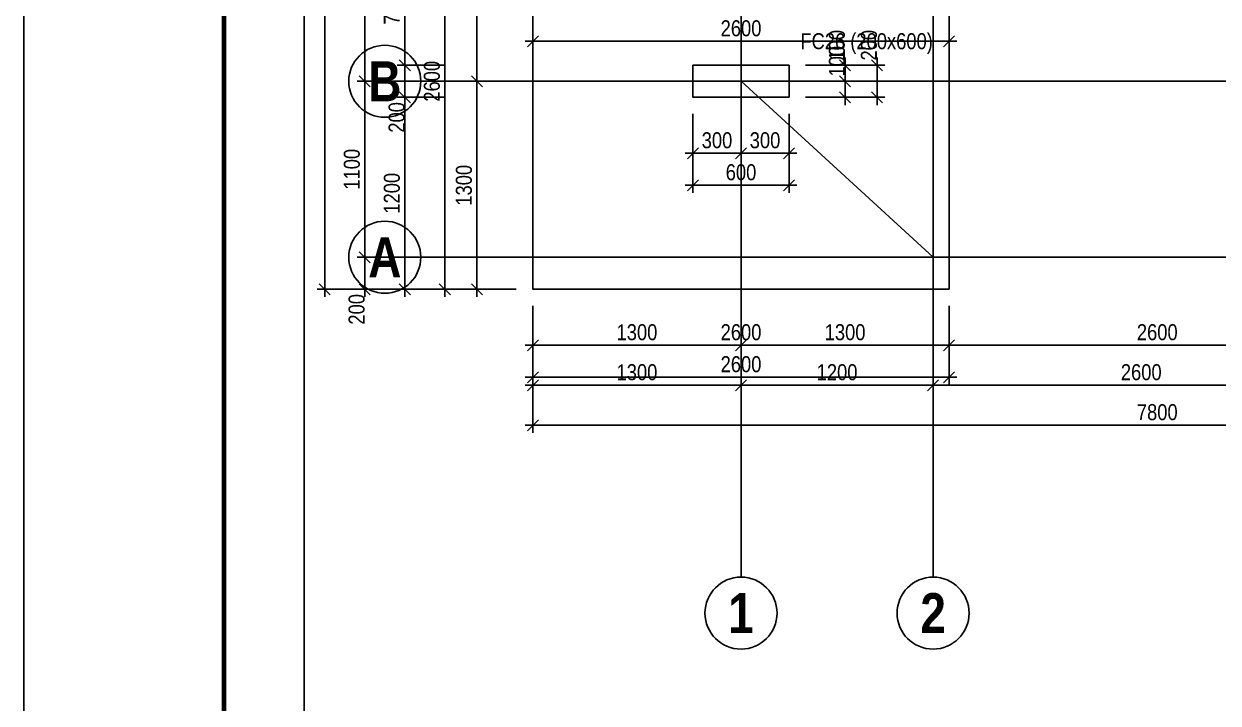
# Model space of a CAD drawing. Extents: x 0 to 206258, y -403073 to 0.
# Drawn here: x 12605 to 20065, y -38880 to -34633 of the extents above; entities that cross this region are included whole.
import ezdxf
from ezdxf.enums import TextEntityAlignment as Align
from ezdxf.lldxf.tags import DXFTag

# ---------------------------------------------------------------- set-up
doc = ezdxf.new("R2010")
doc.units = 0
doc.header["$LTSCALE"] = 1000
for name, color, linetype in [('Axis Circle(Dir 1)', 150, 'Continuous'), ('Axis Circle(Dir 2)', 150, 'Continuous'), ('Axis Label(Dir 1)', 7, 'Continuous'), ('Axis Label(Dir 2)', 7, 'Continuous'), ('Axis Line(Dir 1)', 8, 'CENTER2'), ('Axis Line(Dir 2)', 150, 'CENTER2'), ('Column Line', 7, 'Continuous'), ('Dimension Line', 5, 'Continuous'), ('Footing Line', 6, 'Continuous'), ('SHEETSUMMARY-50', 1, 'Continuous'), ('SheetView', 40, 'Continuous'), ('SheetViewOut', 231, 'Continuous')]:
    doc.layers.add(name, color=color, linetype=linetype)
doc.layers.add('Column Label', color=159, linetype='Continuous', true_color=0x35424f)
doc.layers.add('Ghost Axis Line', color=254, linetype='Continuous', true_color=0xbebebe)
doc.styles.add('Axis Label(Dir 1)', font='ARIALNB.TTF', dxfattribs={"height": 250})
doc.styles.add('Axis Label(Dir 2)', font='ARIALNB.TTF', dxfattribs={"height": 250})
doc.styles.add('Column Label', font='ARIALN.TTF', dxfattribs={"height": 100})
doc.styles.add('Dimension Text', font='ARIALN.TTF', dxfattribs={"height": 100})
tags = doc.linetypes.add('CENTER2', pattern=[1.125, 0.75, -0.125, 0.125, -0.125]).pattern_tags.tags
tags[10:11] = [DXFTag(74, 4), DXFTag(75, 0), DXFTag(340, '0'), DXFTag(46, 0.0), DXFTag(50, 0.0), DXFTag(44, 0.0), DXFTag(45, 0.0)]
tags[8:9] = [DXFTag(74, 4), DXFTag(75, 0), DXFTag(340, '0'), DXFTag(46, 0.0), DXFTag(50, 0.0), DXFTag(44, 0.0), DXFTag(45, 0.0)]
tags[6:7] = [DXFTag(74, 4), DXFTag(75, 0), DXFTag(340, '0'), DXFTag(46, 0.0), DXFTag(50, 0.0), DXFTag(44, 0.0), DXFTag(45, 0.0)]
tags[4:5] = [DXFTag(74, 4), DXFTag(75, 0), DXFTag(340, '0'), DXFTag(46, 0.0), DXFTag(50, 0.0), DXFTag(44, 0.0), DXFTag(45, 0.0)]
doc.dimstyles.get("Standard").update_dxf_attribs({"dimtxt": 100, "dimasz": 30, "dimexe": 48.3, "dimexo": 103.5, "dimgap": 30, "dimtad": 1, "dimtoh": 1, "dimdec": 1, "dimdsep": 46, "dimtxsty": 'Dimension Text', "dimblk": 'PCDIM_TICK', "dimcen": 0.09, "dimclrd": 5, "dimclre": 5, "dimclrt": 5, "dimadec": 1, "dimazin": 0, "dimtp": 1, "dimtm": 1, "dimtfac": 1, "dimtdec": 4, "dimtofl": 0, "dimtmove": 0, "dimatfit": 3, "dimfxl": 1, "dimtolj": 1, "dimtzin": 0, "dimarcsym": 0})

# ---------------------------------------------------------------- blocks, each defined once
blk = doc.blocks.new('PCDIM_TICK')
at = {"layer": 'Dimension Line', "color": 0, "transparency": 33554687}
for p, q in [((1.15, 1.15), (-1.15, -1.15)), ((1.61, 0), (0, 0))]:
    blk.add_line(p, q, dxfattribs=at)
blk = doc.blocks.new('*U128')
at = {"layer": 'Dimension Line', "color": 5, "true_color": 0x0000ff, "transparency": 16777216}
for p, q in [((16784.3, -35195.7), (16784.3, -35490.5)), ((17084.3, -35195.7), (17084.3, -35490.5)), ((16784.3, -35442.2), (17084.3, -35442.2))]:
    blk.add_line(p, q, dxfattribs=at)
at = {"layer": 'Dimension Line', "color": 5, "true_color": 0x0000ff, "transparency": 16777216, "xscale": 30, "yscale": 30, "rotation": 180.0000000000004}
blk.add_blockref('PCDIM_TICK', (16784.3, -35442.2), dxfattribs=at)
at = {"layer": 'Dimension Line', "color": 5, "true_color": 0x0000ff, "transparency": 16777216, "xscale": 30, "yscale": 30}
blk.add_blockref('PCDIM_TICK', (17084.3, -35442.2), dxfattribs=at)
at = {"layer": 'Dimension Line', "color": 5, "true_color": 0x0000ff, "transparency": 16777216, "insert": (16934.3, -35412.2), "char_height": 100, "width": 181.501, "attachment_point": 8, "style": 'Dimension Text'}
blk.add_mtext('300', dxfattribs=at)
blk = doc.blocks.new('*U129')
at = {"layer": 'Dimension Line', "color": 5, "true_color": 0x0000ff, "transparency": 16777216}
for p, q in [((17084.3, -35195.7), (17084.3, -35490.5)), ((17384.3, -35195.7), (17384.3, -35490.5)), ((17084.3, -35442.2), (17384.3, -35442.2))]:
    blk.add_line(p, q, dxfattribs=at)
at = {"layer": 'Dimension Line', "color": 5, "true_color": 0x0000ff, "transparency": 16777216, "xscale": 30, "yscale": 30, "rotation": 180.0000000000004}
blk.add_blockref('PCDIM_TICK', (17084.3, -35442.2), dxfattribs=at)
at = {"layer": 'Dimension Line', "color": 5, "true_color": 0x0000ff, "transparency": 16777216, "xscale": 30, "yscale": 30}
blk.add_blockref('PCDIM_TICK', (17384.3, -35442.2), dxfattribs=at)
at = {"layer": 'Dimension Line', "color": 5, "true_color": 0x0000ff, "transparency": 16777216, "insert": (17234.3, -35412.2), "char_height": 100, "width": 181.501, "attachment_point": 8, "style": 'Dimension Text'}
blk.add_mtext('300', dxfattribs=at)
blk = doc.blocks.new('*U130')
at = {"layer": 'Dimension Line', "color": 5, "true_color": 0x0000ff, "transparency": 16777216}
for p, q in [((16784.3, -35195.7), (16784.3, -35690.5)), ((17384.3, -35195.7), (17384.3, -35690.5)), ((16784.3, -35642.2), (17384.3, -35642.2))]:
    blk.add_line(p, q, dxfattribs=at)
at = {"layer": 'Dimension Line', "color": 5, "true_color": 0x0000ff, "transparency": 16777216, "xscale": 30, "yscale": 30, "rotation": 180.0000000000004}
blk.add_blockref('PCDIM_TICK', (16784.3, -35642.2), dxfattribs=at)
at = {"layer": 'Dimension Line', "color": 5, "true_color": 0x0000ff, "transparency": 16777216, "xscale": 30, "yscale": 30}
blk.add_blockref('PCDIM_TICK', (17384.3, -35642.2), dxfattribs=at)
at = {"layer": 'Dimension Line', "color": 5, "true_color": 0x0000ff, "transparency": 16777216, "insert": (17084.3, -35612.2), "char_height": 100, "width": 181.97, "attachment_point": 8, "style": 'Dimension Text'}
blk.add_mtext('600', dxfattribs=at)
blk = doc.blocks.new('*U131')
at = {"layer": 'Dimension Line', "color": 5, "true_color": 0x0000ff, "transparency": 16777216}
for p, q in [((17734.3, -34992.2), (17734.3, -34962.2)), ((17487.8, -34992.2), (17782.6, -34992.2)), ((17734.3, -35092.2), (17734.3, -34992.2)), ((17487.8, -35092.2), (17782.6, -35092.2))]:
    blk.add_line(p, q, dxfattribs=at)
at = {"layer": 'Dimension Line', "color": 5, "true_color": 0x0000ff, "transparency": 16777216, "xscale": 30, "yscale": 30}
for p, rotation in [((17734.3, -34992.2), 89.99999999999447), ((17734.3, -35092.2), 269.9999999999834)]:
    blk.add_blockref('PCDIM_TICK', p, dxfattribs=dict(at, rotation=rotation))
at = {"layer": 'Dimension Line', "color": 5, "true_color": 0x0000ff, "transparency": 16777216, "insert": (17734.3, -34962.2), "char_height": 100, "width": 173.928, "attachment_point": 7, "rotation": 90, "style": 'Dimension Text'}
blk.add_mtext('100', dxfattribs=at)
blk = doc.blocks.new('*U132')
at = {"layer": 'Dimension Line', "color": 5, "true_color": 0x0000ff, "transparency": 16777216}
for p, q in [((17487.8, -34892.2), (17782.6, -34892.2)), ((17734.3, -34892.2), (17734.3, -34862.2)), ((17734.3, -34992.2), (17734.3, -34892.2)), ((17487.8, -34992.2), (17782.6, -34992.2))]:
    blk.add_line(p, q, dxfattribs=at)
at = {"layer": 'Dimension Line', "color": 5, "true_color": 0x0000ff, "transparency": 16777216, "xscale": 30, "yscale": 30}
for p, rotation in [((17734.3, -34892.2), 89.99999999999447), ((17734.3, -34992.2), 269.9999999999834)]:
    blk.add_blockref('PCDIM_TICK', p, dxfattribs=dict(at, rotation=rotation))
at = {"layer": 'Dimension Line', "color": 5, "true_color": 0x0000ff, "transparency": 16777216, "insert": (17734.3, -34862.2), "char_height": 100, "width": 173.928, "attachment_point": 7, "rotation": 90, "style": 'Dimension Text'}
blk.add_mtext('100', dxfattribs=at)
blk = doc.blocks.new('*U133')
at = {"layer": 'Dimension Line', "color": 5, "true_color": 0x0000ff, "transparency": 16777216}
for p, q in [((17487.8, -34892.2), (17982.6, -34892.2)), ((17934.3, -34892.2), (17934.3, -34862.2)), ((17934.3, -35092.2), (17934.3, -34892.2)), ((17487.8, -35092.2), (17982.6, -35092.2))]:
    blk.add_line(p, q, dxfattribs=at)
at = {"layer": 'Dimension Line', "color": 5, "true_color": 0x0000ff, "transparency": 16777216, "xscale": 30, "yscale": 30}
for p, rotation in [((17934.3, -34892.2), 89.99999999999447), ((17934.3, -35092.2), 269.9999999999834)]:
    blk.add_blockref('PCDIM_TICK', p, dxfattribs=dict(at, rotation=rotation))
at = {"layer": 'Dimension Line', "color": 5, "true_color": 0x0000ff, "transparency": 16777216, "insert": (17934.3, -34862.2), "char_height": 100, "width": 182.775, "attachment_point": 7, "rotation": 90, "style": 'Dimension Text'}
blk.add_mtext('200', dxfattribs=at)
blk = doc.blocks.new('*U272')
at = {"layer": 'Dimension Line', "color": 5, "true_color": 0x0000ff, "transparency": 16777216}
for p, q in [((15784.3, -36395.7), (15784.3, -36690.5)), ((17084.3, -36395.7), (17084.3, -36690.5)), ((15784.3, -36642.2), (17084.3, -36642.2))]:
    blk.add_line(p, q, dxfattribs=at)
at = {"layer": 'Dimension Line', "color": 5, "true_color": 0x0000ff, "transparency": 16777216, "xscale": 30, "yscale": 30, "rotation": 180.0000000000004}
blk.add_blockref('PCDIM_TICK', (15784.3, -36642.2), dxfattribs=at)
at = {"layer": 'Dimension Line', "color": 5, "true_color": 0x0000ff, "transparency": 16777216, "xscale": 30, "yscale": 30}
blk.add_blockref('PCDIM_TICK', (17084.3, -36642.2), dxfattribs=at)
at = {"layer": 'Dimension Line', "color": 5, "true_color": 0x0000ff, "transparency": 16777216, "insert": (16434.3, -36612.2), "char_height": 100, "width": 238.405, "attachment_point": 8, "style": 'Dimension Text'}
blk.add_mtext('1300', dxfattribs=at)
blk = doc.blocks.new('*U273')
at = {"layer": 'Dimension Line', "color": 5, "true_color": 0x0000ff, "transparency": 16777216}
for p, q in [((17084.3, -36395.7), (17084.3, -36690.5)), ((18384.3, -36395.7), (18384.3, -36690.5)), ((17084.3, -36642.2), (18384.3, -36642.2))]:
    blk.add_line(p, q, dxfattribs=at)
at = {"layer": 'Dimension Line', "color": 5, "true_color": 0x0000ff, "transparency": 16777216, "xscale": 30, "yscale": 30, "rotation": 180.0000000000004}
blk.add_blockref('PCDIM_TICK', (17084.3, -36642.2), dxfattribs=at)
at = {"layer": 'Dimension Line', "color": 5, "true_color": 0x0000ff, "transparency": 16777216, "xscale": 30, "yscale": 30}
blk.add_blockref('PCDIM_TICK', (18384.3, -36642.2), dxfattribs=at)
at = {"layer": 'Dimension Line', "color": 5, "true_color": 0x0000ff, "transparency": 16777216, "insert": (17734.3, -36612.2), "char_height": 100, "width": 238.405, "attachment_point": 8, "style": 'Dimension Text'}
blk.add_mtext('1300', dxfattribs=at)
blk = doc.blocks.new('*U274')
at = {"layer": 'Dimension Line', "color": 5, "true_color": 0x0000ff, "transparency": 16777216}
for p, q in [((15784.3, -36395.7), (15784.3, -36890.5)), ((18384.3, -36395.7), (18384.3, -36890.5)), ((15784.3, -36842.2), (18384.3, -36842.2))]:
    blk.add_line(p, q, dxfattribs=at)
at = {"layer": 'Dimension Line', "color": 5, "true_color": 0x0000ff, "transparency": 16777216, "xscale": 30, "yscale": 30, "rotation": 180.0000000000004}
blk.add_blockref('PCDIM_TICK', (15784.3, -36842.2), dxfattribs=at)
at = {"layer": 'Dimension Line', "color": 5, "true_color": 0x0000ff, "transparency": 16777216, "xscale": 30, "yscale": 30}
blk.add_blockref('PCDIM_TICK', (18384.3, -36842.2), dxfattribs=at)
at = {"layer": 'Dimension Line', "color": 5, "true_color": 0x0000ff, "transparency": 16777216, "insert": (17084.3, -36812.2), "char_height": 100, "width": 247.252, "attachment_point": 8, "style": 'Dimension Text'}
blk.add_mtext('2600', dxfattribs=at)
blk = doc.blocks.new('*U275')
at = {"layer": 'Dimension Line', "color": 5, "true_color": 0x0000ff, "transparency": 16777216}
for p, q in [((15680.8, -34992.2), (15386, -34992.2)), ((15434.3, -36292.2), (15434.3, -34992.2)), ((15680.8, -36292.2), (15386, -36292.2))]:
    blk.add_line(p, q, dxfattribs=at)
at = {"layer": 'Dimension Line', "color": 5, "true_color": 0x0000ff, "transparency": 16777216, "xscale": 30, "yscale": 30}
for p, rotation in [((15434.3, -34992.2), 89.99999999999447), ((15434.3, -36292.2), 269.9999999999834)]:
    blk.add_blockref('PCDIM_TICK', p, dxfattribs=dict(at, rotation=rotation))
at = {"layer": 'Dimension Line', "color": 5, "true_color": 0x0000ff, "transparency": 16777216, "insert": (15404.3, -35642.2), "char_height": 100, "width": 238.405, "attachment_point": 8, "rotation": 90, "style": 'Dimension Text'}
blk.add_mtext('1300', dxfattribs=at)
blk = doc.blocks.new('*U276')
at = {"layer": 'Dimension Line', "color": 5, "true_color": 0x0000ff, "transparency": 16777216}
for p, q in [((15680.8, -33692.2), (15386, -33692.2)), ((15434.3, -34992.2), (15434.3, -33692.2)), ((15680.8, -34992.2), (15386, -34992.2))]:
    blk.add_line(p, q, dxfattribs=at)
at = {"layer": 'Dimension Line', "color": 5, "true_color": 0x0000ff, "transparency": 16777216, "xscale": 30, "yscale": 30}
for p, rotation in [((15434.3, -33692.2), 89.99999999999447), ((15434.3, -34992.2), 269.9999999999834)]:
    blk.add_blockref('PCDIM_TICK', p, dxfattribs=dict(at, rotation=rotation))
at = {"layer": 'Dimension Line', "color": 5, "true_color": 0x0000ff, "transparency": 16777216, "insert": (15404.3, -34342.2), "char_height": 100, "width": 238.405, "attachment_point": 8, "rotation": 90, "style": 'Dimension Text'}
blk.add_mtext('1300', dxfattribs=at)
blk = doc.blocks.new('*U277')
at = {"layer": 'Dimension Line', "color": 5, "true_color": 0x0000ff, "transparency": 16777216}
for p, q in [((15680.8, -33692.2), (15186, -33692.2)), ((15234.3, -36292.2), (15234.3, -33692.2)), ((15680.8, -36292.2), (15186, -36292.2))]:
    blk.add_line(p, q, dxfattribs=at)
at = {"layer": 'Dimension Line', "color": 5, "true_color": 0x0000ff, "transparency": 16777216, "xscale": 30, "yscale": 30}
for p, rotation in [((15234.3, -33692.2), 89.99999999999447), ((15234.3, -36292.2), 269.9999999999834)]:
    blk.add_blockref('PCDIM_TICK', p, dxfattribs=dict(at, rotation=rotation))
at = {"layer": 'Dimension Line', "color": 5, "true_color": 0x0000ff, "transparency": 16777216, "insert": (15204.3, -34992.2), "char_height": 100, "width": 247.252, "attachment_point": 8, "rotation": 90, "style": 'Dimension Text'}
blk.add_mtext('2600', dxfattribs=at)
blk = doc.blocks.new('*U280')
at = {"layer": 'Dimension Line', "color": 5, "true_color": 0x0000ff, "transparency": 16777216}
for p, q in [((15784.3, -34295.7), (15784.3, -34790.5)), ((18384.3, -34295.7), (18384.3, -34790.5)), ((15784.3, -34742.2), (18384.3, -34742.2))]:
    blk.add_line(p, q, dxfattribs=at)
at = {"layer": 'Dimension Line', "color": 5, "true_color": 0x0000ff, "transparency": 16777216, "xscale": 30, "yscale": 30, "rotation": 180.0000000000004}
blk.add_blockref('PCDIM_TICK', (15784.3, -34742.2), dxfattribs=at)
at = {"layer": 'Dimension Line', "color": 5, "true_color": 0x0000ff, "transparency": 16777216, "xscale": 30, "yscale": 30}
blk.add_blockref('PCDIM_TICK', (18384.3, -34742.2), dxfattribs=at)
at = {"layer": 'Dimension Line', "color": 5, "true_color": 0x0000ff, "transparency": 16777216, "insert": (17084.3, -34712.2), "char_height": 100, "width": 247.252, "attachment_point": 8, "style": 'Dimension Text'}
blk.add_mtext('2600', dxfattribs=at)
blk = doc.blocks.new('*U343')
at = {"layer": 'Dimension Line', "color": 5, "true_color": 0x0000ff, "transparency": 16777216}
for p, q in [((15784.3, -36395.7), (15784.3, -36690.5)), ((18384.3, -36395.7), (18384.3, -36690.5)), ((15784.3, -36642.2), (18384.3, -36642.2))]:
    blk.add_line(p, q, dxfattribs=at)
at = {"layer": 'Dimension Line', "color": 5, "true_color": 0x0000ff, "transparency": 16777216, "xscale": 30, "yscale": 30, "rotation": 180.0000000000004}
blk.add_blockref('PCDIM_TICK', (15784.3, -36642.2), dxfattribs=at)
at = {"layer": 'Dimension Line', "color": 5, "true_color": 0x0000ff, "transparency": 16777216, "xscale": 30, "yscale": 30}
blk.add_blockref('PCDIM_TICK', (18384.3, -36642.2), dxfattribs=at)
at = {"layer": 'Dimension Line', "color": 5, "true_color": 0x0000ff, "transparency": 16777216, "insert": (17084.3, -36612.2), "char_height": 100, "width": 247.252, "attachment_point": 8, "style": 'Dimension Text'}
blk.add_mtext('2600', dxfattribs=at)
blk = doc.blocks.new('*U344')
at = {"layer": 'Dimension Line', "color": 5, "true_color": 0x0000ff, "transparency": 16777216}
for p, q in [((18384.3, -36395.7), (18384.3, -36690.5)), ((20984.3, -36395.7), (20984.3, -36690.5)), ((18384.3, -36642.2), (20984.3, -36642.2))]:
    blk.add_line(p, q, dxfattribs=at)
at = {"layer": 'Dimension Line', "color": 5, "true_color": 0x0000ff, "transparency": 16777216, "xscale": 30, "yscale": 30, "rotation": 180.0000000000004}
blk.add_blockref('PCDIM_TICK', (18384.3, -36642.2), dxfattribs=at)
at = {"layer": 'Dimension Line', "color": 5, "true_color": 0x0000ff, "transparency": 16777216, "xscale": 30, "yscale": 30}
blk.add_blockref('PCDIM_TICK', (20984.3, -36642.2), dxfattribs=at)
at = {"layer": 'Dimension Line', "color": 5, "true_color": 0x0000ff, "transparency": 16777216, "insert": (19684.3, -36612.2), "char_height": 100, "width": 247.252, "attachment_point": 8, "style": 'Dimension Text'}
blk.add_mtext('2600', dxfattribs=at)
blk = doc.blocks.new('*U346')
at = {"layer": 'Dimension Line', "color": 5, "true_color": 0x0000ff, "transparency": 16777216}
for p, q in [((15784.3, -36395.7), (15784.3, -36940.5)), ((17084.3, -36395.7), (17084.3, -36940.5)), ((15784.3, -36892.2), (17084.3, -36892.2))]:
    blk.add_line(p, q, dxfattribs=at)
at = {"layer": 'Dimension Line', "color": 5, "true_color": 0x0000ff, "transparency": 16777216, "xscale": 30, "yscale": 30, "rotation": 180.0000000000004}
blk.add_blockref('PCDIM_TICK', (15784.3, -36892.2), dxfattribs=at)
at = {"layer": 'Dimension Line', "color": 5, "true_color": 0x0000ff, "transparency": 16777216, "xscale": 30, "yscale": 30}
blk.add_blockref('PCDIM_TICK', (17084.3, -36892.2), dxfattribs=at)
at = {"layer": 'Dimension Line', "color": 5, "true_color": 0x0000ff, "transparency": 16777216, "insert": (16434.3, -36862.2), "char_height": 100, "width": 238.405, "attachment_point": 8, "style": 'Dimension Text'}
blk.add_mtext('1300', dxfattribs=at)
blk = doc.blocks.new('*U347')
at = {"layer": 'Dimension Line', "color": 5, "true_color": 0x0000ff, "transparency": 16777216}
for p, q in [((17084.3, -36395.7), (17084.3, -36940.5)), ((18284.3, -36395.7), (18284.3, -36940.5)), ((17084.3, -36892.2), (18284.3, -36892.2))]:
    blk.add_line(p, q, dxfattribs=at)
at = {"layer": 'Dimension Line', "color": 5, "true_color": 0x0000ff, "transparency": 16777216, "xscale": 30, "yscale": 30, "rotation": 180.0000000000004}
blk.add_blockref('PCDIM_TICK', (17084.3, -36892.2), dxfattribs=at)
at = {"layer": 'Dimension Line', "color": 5, "true_color": 0x0000ff, "transparency": 16777216, "xscale": 30, "yscale": 30}
blk.add_blockref('PCDIM_TICK', (18284.3, -36892.2), dxfattribs=at)
at = {"layer": 'Dimension Line', "color": 5, "true_color": 0x0000ff, "transparency": 16777216, "insert": (17684.3, -36862.2), "char_height": 100, "width": 238.405, "attachment_point": 8, "style": 'Dimension Text'}
blk.add_mtext('1200', dxfattribs=at)
blk = doc.blocks.new('*U348')
at = {"layer": 'Dimension Line', "color": 5, "true_color": 0x0000ff, "transparency": 16777216}
for p, q in [((18284.3, -36395.7), (18284.3, -36940.5)), ((20884.3, -36395.7), (20884.3, -36940.5)), ((18284.3, -36892.2), (20884.3, -36892.2))]:
    blk.add_line(p, q, dxfattribs=at)
at = {"layer": 'Dimension Line', "color": 5, "true_color": 0x0000ff, "transparency": 16777216, "xscale": 30, "yscale": 30, "rotation": 180.0000000000004}
blk.add_blockref('PCDIM_TICK', (18284.3, -36892.2), dxfattribs=at)
at = {"layer": 'Dimension Line', "color": 5, "true_color": 0x0000ff, "transparency": 16777216, "xscale": 30, "yscale": 30}
blk.add_blockref('PCDIM_TICK', (20884.3, -36892.2), dxfattribs=at)
at = {"layer": 'Dimension Line', "color": 5, "true_color": 0x0000ff, "transparency": 16777216, "insert": (19584.3, -36862.2), "char_height": 100, "width": 247.252, "attachment_point": 8, "style": 'Dimension Text'}
blk.add_mtext('2600', dxfattribs=at)
blk = doc.blocks.new('*U359')
at = {"layer": 'Dimension Line', "color": 5, "true_color": 0x0000ff, "transparency": 16777216}
for p, q in [((15784.3, -36395.7), (15784.3, -37190.5)), ((23584.3, -36395.7), (23584.3, -37190.5)), ((15784.3, -37142.2), (23584.3, -37142.2))]:
    blk.add_line(p, q, dxfattribs=at)
at = {"layer": 'Dimension Line', "color": 5, "true_color": 0x0000ff, "transparency": 16777216, "xscale": 30, "yscale": 30, "rotation": 180.0000000000004}
blk.add_blockref('PCDIM_TICK', (15784.3, -37142.2), dxfattribs=at)
at = {"layer": 'Dimension Line', "color": 5, "true_color": 0x0000ff, "transparency": 16777216, "xscale": 30, "yscale": 30}
blk.add_blockref('PCDIM_TICK', (23584.3, -37142.2), dxfattribs=at)
at = {"layer": 'Dimension Line', "color": 5, "true_color": 0x0000ff, "transparency": 16777216, "insert": (19684.3, -37112.2), "char_height": 100, "width": 245.308, "attachment_point": 8, "style": 'Dimension Text'}
blk.add_mtext('7800', dxfattribs=at)
blk = doc.blocks.new('*U380')
at = {"layer": 'Dimension Line', "color": 5, "true_color": 0x0000ff, "transparency": 16777216}
for p, q in [((15230.8, -34192.2), (14936, -34192.2)), ((14984.3, -34192.2), (14984.3, -34892.2)), ((15230.8, -34892.2), (14936, -34892.2))]:
    blk.add_line(p, q, dxfattribs=at)
at = {"layer": 'Dimension Line', "color": 5, "true_color": 0x0000ff, "transparency": 16777216, "xscale": 30, "yscale": 30}
for p, rotation in [((14984.3, -34192.2), 89.99999999999447), ((14984.3, -34892.2), 269.9999999999834)]:
    blk.add_blockref('PCDIM_TICK', p, dxfattribs=dict(at, rotation=rotation))
at = {"layer": 'Dimension Line', "color": 5, "true_color": 0x0000ff, "transparency": 16777216, "insert": (14954.3, -34542.2), "char_height": 100, "width": 180.831, "attachment_point": 8, "rotation": 90, "style": 'Dimension Text'}
blk.add_mtext('700', dxfattribs=at)
blk = doc.blocks.new('*U381')
at = {"layer": 'Dimension Line', "color": 5, "true_color": 0x0000ff, "transparency": 16777216}
for p, q in [((15230.8, -34892.2), (14936, -34892.2)), ((14984.3, -34892.2), (14984.3, -35092.2)), ((15230.8, -35092.2), (14936, -35092.2)), ((14984.3, -35092.2), (14984.3, -35122.2))]:
    blk.add_line(p, q, dxfattribs=at)
at = {"layer": 'Dimension Line', "color": 5, "true_color": 0x0000ff, "transparency": 16777216, "xscale": 30, "yscale": 30}
for p, rotation in [((14984.3, -34892.2), 89.99999999999447), ((14984.3, -35092.2), 269.9999999999834)]:
    blk.add_blockref('PCDIM_TICK', p, dxfattribs=dict(at, rotation=rotation))
at = {"layer": 'Dimension Line', "color": 5, "true_color": 0x0000ff, "transparency": 16777216, "insert": (14984.3, -35122.2), "char_height": 100, "width": 182.775, "attachment_point": 9, "rotation": 90, "style": 'Dimension Text'}
blk.add_mtext('200', dxfattribs=at)
blk = doc.blocks.new('*U382')
at = {"layer": 'Dimension Line', "color": 5, "true_color": 0x0000ff, "transparency": 16777216}
for p, q in [((15230.8, -35092.2), (14936, -35092.2)), ((14984.3, -35092.2), (14984.3, -36292.2)), ((15230.8, -36292.2), (14936, -36292.2))]:
    blk.add_line(p, q, dxfattribs=at)
at = {"layer": 'Dimension Line', "color": 5, "true_color": 0x0000ff, "transparency": 16777216, "xscale": 30, "yscale": 30}
for p, rotation in [((14984.3, -35092.2), 89.99999999999447), ((14984.3, -36292.2), 269.9999999999834)]:
    blk.add_blockref('PCDIM_TICK', p, dxfattribs=dict(at, rotation=rotation))
at = {"layer": 'Dimension Line', "color": 5, "true_color": 0x0000ff, "transparency": 16777216, "insert": (14954.3, -35692.2), "char_height": 100, "width": 238.405, "attachment_point": 8, "rotation": 90, "style": 'Dimension Text'}
blk.add_mtext('1200', dxfattribs=at)
blk = doc.blocks.new('*U395')
at = {"layer": 'Dimension Line', "color": 5, "true_color": 0x0000ff, "transparency": 16777216}
for p, q in [((15230.8, -32892.2), (14686, -32892.2)), ((14734.3, -32892.2), (14734.3, -34992.2)), ((15230.8, -34992.2), (14686, -34992.2))]:
    blk.add_line(p, q, dxfattribs=at)
at = {"layer": 'Dimension Line', "color": 5, "true_color": 0x0000ff, "transparency": 16777216, "xscale": 30, "yscale": 30}
for p, rotation in [((14734.3, -32892.2), 89.99999999999447), ((14734.3, -34992.2), 269.9999999999834)]:
    blk.add_blockref('PCDIM_TICK', p, dxfattribs=dict(at, rotation=rotation))
at = {"layer": 'Dimension Line', "color": 5, "true_color": 0x0000ff, "transparency": 16777216, "insert": (14704.3, -33942.2), "char_height": 100, "width": 247.252, "attachment_point": 8, "rotation": 90, "style": 'Dimension Text'}
blk.add_mtext('2100', dxfattribs=at)
blk = doc.blocks.new('*U396')
at = {"layer": 'Dimension Line', "color": 5, "true_color": 0x0000ff, "transparency": 16777216}
for p, q in [((15230.8, -34992.2), (14686, -34992.2)), ((14734.3, -34992.2), (14734.3, -36092.2)), ((15230.8, -36092.2), (14686, -36092.2))]:
    blk.add_line(p, q, dxfattribs=at)
at = {"layer": 'Dimension Line', "color": 5, "true_color": 0x0000ff, "transparency": 16777216, "xscale": 30, "yscale": 30}
for p, rotation in [((14734.3, -34992.2), 89.99999999999447), ((14734.3, -36092.2), 269.9999999999834)]:
    blk.add_blockref('PCDIM_TICK', p, dxfattribs=dict(at, rotation=rotation))
at = {"layer": 'Dimension Line', "color": 5, "true_color": 0x0000ff, "transparency": 16777216, "insert": (14704.3, -35542.2), "char_height": 100, "width": 238.405, "attachment_point": 8, "rotation": 90, "style": 'Dimension Text'}
blk.add_mtext('1100', dxfattribs=at)
blk = doc.blocks.new('*U397')
at = {"layer": 'Dimension Line', "color": 5, "true_color": 0x0000ff, "transparency": 16777216}
for p, q in [((15230.8, -36092.2), (14686, -36092.2)), ((14734.3, -36092.2), (14734.3, -36292.2)), ((15230.8, -36292.2), (14686, -36292.2)), ((14734.3, -36292.2), (14734.3, -36322.2))]:
    blk.add_line(p, q, dxfattribs=at)
at = {"layer": 'Dimension Line', "color": 5, "true_color": 0x0000ff, "transparency": 16777216, "xscale": 30, "yscale": 30}
for p, rotation in [((14734.3, -36092.2), 89.99999999999447), ((14734.3, -36292.2), 269.9999999999834)]:
    blk.add_blockref('PCDIM_TICK', p, dxfattribs=dict(at, rotation=rotation))
at = {"layer": 'Dimension Line', "color": 5, "true_color": 0x0000ff, "transparency": 16777216, "insert": (14734.3, -36322.2), "char_height": 100, "width": 182.775, "attachment_point": 9, "rotation": 90, "style": 'Dimension Text'}
blk.add_mtext('200', dxfattribs=at)
blk = doc.blocks.new('*U398')
at = {"layer": 'Dimension Line', "color": 5, "true_color": 0x0000ff, "transparency": 16777216}
for p, q in [((15230.8, -14992.2), (14436, -14992.2)), ((14484.3, -14992.2), (14484.3, -36292.2)), ((15230.8, -36292.2), (14436, -36292.2))]:
    blk.add_line(p, q, dxfattribs=at)
at = {"layer": 'Dimension Line', "color": 5, "true_color": 0x0000ff, "transparency": 16777216, "xscale": 30, "yscale": 30}
for p, rotation in [((14484.3, -14992.2), 89.99999999999447), ((14484.3, -36292.2), 269.9999999999834)]:
    blk.add_blockref('PCDIM_TICK', p, dxfattribs=dict(at, rotation=rotation))
at = {"layer": 'Dimension Line', "color": 5, "true_color": 0x0000ff, "transparency": 16777216, "insert": (14454.3, -25642.2), "char_height": 100, "width": 311.729, "attachment_point": 8, "rotation": 90, "style": 'Dimension Text'}
blk.add_mtext('21300', dxfattribs=at)

msp = doc.modelspace()

# ---------------------------------------------------------------- linework, layer by layer
at = {"layer": 'Axis Circle(Dir 1)', "transparency": 33554687}
for centre in [(14859.29, -34992.207), (14859.29, -36092.207)]:
    msp.add_circle(centre, 225, dxfattribs=at)
at = {"layer": 'Axis Circle(Dir 2)', "transparency": 33554687}
for centre in [(17084.29, -38317.207), (18284.29, -38317.207)]:
    msp.add_circle(centre, 225, dxfattribs=at)
at = {"layer": 'Axis Line(Dir 1)', "transparency": 33554687}
for points in [[(15084.29, -34992.207), (32884.29, -34992.207)], [(15084.29, -36092.207), (32884.29, -36092.207)]]:
    msp.add_lwpolyline(points, dxfattribs=at)
at = {"layer": 'Axis Line(Dir 2)', "transparency": 33554687}
for points in [[(17084.29, -38092.207), (17084.29, -14292.207)], [(18284.29, -38092.207), (18284.29, -14292.207)]]:
    msp.add_lwpolyline(points, dxfattribs=at)
at = {"layer": 'Column Line', "transparency": 33554687}
msp.add_lwpolyline([(17384.29, -35092.207), (17384.29, -34892.207), (16784.29, -34892.207), (16784.29, -35092.207)], close=True, dxfattribs=at)
at = {"layer": 'Footing Line', "transparency": 33554687}
msp.add_lwpolyline([(18384.29, -36292.207), (18384.29, -33692.207), (15784.29, -33692.207), (15784.29, -36292.207), (18384.29, -36292.207)], close=True, dxfattribs=at)
at = {"layer": 'Ghost Axis Line', "transparency": 33554687}
msp.add_lwpolyline([(17084.29, -34992.207), (18284.29, -36092.207)], dxfattribs=at)
at = {"layer": 'SHEETSUMMARY-50', "transparency": 33554687, "const_width": 28}
msp.add_lwpolyline([(13854.79, -12146.707), (13854.79, -53196.707), (71554.79, -53196.707), (71554.79, -12146.707), (13854.79, -12146.707), (13854.79, -12146.707)], close=True, dxfattribs=at)
at = {"layer": 'SheetView', "transparency": 33554687}
msp.add_lwpolyline([(14354.79, -12646.707), (14354.79, -52696.707), (63305.305, -52696.707), (63305.305, -12646.707)], close=True, dxfattribs=at)
at = {"layer": 'SheetViewOut', "transparency": 33554687}
msp.add_lwpolyline([(12604.79, -53696.707), (12604.79, -11646.707), (72054.79, -11646.707), (72054.79, -53696.707)], close=True, dxfattribs=at)

# ---------------------------------------------------------------- texts
at = {"layer": 'Axis Label(Dir 1)', "transparency": 33554687, "style": 'Axis Label(Dir 1)'}
for s, p in [('B', (14859.29, -34992.207)), ('A', (14859.29, -36092.207))]:
    msp.add_text(s, height=250, dxfattribs=at).set_placement(p, align=Align.MIDDLE_CENTER)
at = {"layer": 'Axis Label(Dir 2)', "transparency": 33554687, "style": 'Axis Label(Dir 2)'}
for s, p in [('1', (17084.29, -38317.207)), ('2', (18284.29, -38317.207))]:
    msp.add_text(s, height=250, dxfattribs=at).set_placement(p, align=Align.MIDDLE_CENTER)
at = {"layer": 'Column Label', "transparency": 33554687, "style": 'Column Label'}
msp.add_text('FC26 (200x600)', height=100, dxfattribs=at).set_placement((17455.001, -34821.496), align=Align.BOTTOM_LEFT)

# ---------------------------------------------------------------- dimensions: what is measured, and where the dimension line sits
at = {"layer": 'Dimension Line', "transparency": 33554687}
for base, p1, p2, picture, middle in [((14484.29, -25642.207), (15334.29, -14992.207), (15334.29, -36292.207), '*U398', (14484.29, -25642.207)), ((14734.29, -33942.207), (15334.29, -32892.207), (15334.29, -34992.207), '*U395', (14734.29, -33942.207)), ((14984.29, -34542.207), (15334.29, -34192.207), (15334.29, -34892.207), '*U380', (14984.29, -34542.207)), ((14984.29, -34992.207), (15334.29, -34892.207), (15334.29, -35092.207), '*U381', (14984.29, -34992.207)), ((14734.29, -35542.207), (15334.29, -34992.207), (15334.29, -36092.207), '*U396', (14734.29, -35542.207)), ((14984.29, -35692.207), (15334.29, -35092.207), (15334.29, -36292.207), '*U382', (14984.29, -35692.207)), ((14734.29, -36192.207), (15334.29, -36092.207), (15334.29, -36292.207), '*U397', (14734.29, -36192.207))]:
    dim = msp.add_linear_dim(base=base, p1=p1, p2=p2, angle=270, dimstyle='Standard', override={"dimscale": 1, "dimtxt": 100, "dimasz": 30, "dimexe": 48.3, "dimexo": 103.5, "dimgap": 30, "dimtad": 1, "dimtih": 0, "dimdec": 1, "dimlfac": 1, "dimzin": 8, "dimlunit": 2, "dimpost": '', "dimtxsty": 'Dimension Text', "dimblk": 'PCDIM_TICK', "dimse1": 0, "dimse2": 0, "dimsd2": 0, "dimclrd": 5, "dimclre": 5, "dimclrt": 5, "dimaunit": 0, "dimadec": 1, "dimazin": 0, "dimtol": 0, "dimtp": 1, "dimtm": 1, "dimtmove": 0}, dxfattribs=at)
    dim.commit()
    dim.dimension.update_dxf_attribs({"geometry": picture, "text_midpoint": middle})
for p1, p2, distance, picture, middle in [((15784.29, -36292.207), (15784.29, -33692.207), 550, '*U277', (15234.29, -34992.207)), ((15784.29, -34992.207), (15784.29, -33692.207), 350, '*U276', (15434.29, -34342.207)), ((15784.29, -34192.207), (18384.29, -34192.207), -550, '*U280', (17084.29, -34742.207)), ((17384.29, -34992.207), (17384.29, -34892.207), -350, '*U132', (17734.29, -34942.207)), ((17384.29, -35092.207), (17384.29, -34892.207), -550, '*U133', (17934.29, -34992.207)), ((17384.29, -35092.207), (17384.29, -34992.207), -350, '*U131', (17734.29, -35042.207)), ((15784.29, -36292.207), (15784.29, -34992.207), 350, '*U275', (15434.29, -35642.207)), ((16784.29, -35092.207), (17084.29, -35092.207), -350, '*U128', (16934.29, -35442.207)), ((16784.29, -35092.207), (17384.29, -35092.207), -550, '*U130', (17084.29, -35642.207)), ((17084.29, -35092.207), (17384.29, -35092.207), -350, '*U129', (17234.29, -35442.207)), ((15784.29, -36292.207), (17084.29, -36292.207), -350, '*U272', (16434.29, -36642.207)), ((15784.29, -36292.207), (18384.29, -36292.207), -550, '*U274', (17084.29, -36842.207)), ((17084.29, -36292.207), (18384.29, -36292.207), -350, '*U273', (17734.29, -36642.207))]:
    dim = msp.add_aligned_dim(p1=p1, p2=p2, distance=distance, dimstyle='Standard', override={"dimscale": 1, "dimtxt": 100, "dimasz": 30, "dimexe": 48.3, "dimexo": 103.5, "dimgap": 30, "dimtad": 1, "dimtih": 0, "dimdec": 1, "dimlfac": 1, "dimzin": 8, "dimlunit": 2, "dimpost": '', "dimtxsty": 'Dimension Text', "dimblk": 'PCDIM_TICK', "dimse1": 0, "dimse2": 0, "dimsd2": 0, "dimclrd": 5, "dimclre": 5, "dimclrt": 5, "dimaunit": 0, "dimadec": 1, "dimazin": 0, "dimtol": 0, "dimtp": 1, "dimtm": 1, "dimtmove": 0}, dxfattribs=at)
    dim.commit()
    dim.dimension.update_dxf_attribs({"geometry": picture, "text_midpoint": middle})
for base, p1, p2, picture, middle in [((17084.29, -36642.207), (15784.29, -36292.207), (18384.29, -36292.207), '*U343', (17084.29, -36642.207)), ((16434.29, -36892.207), (15784.29, -36292.207), (17084.29, -36292.207), '*U346', (16434.29, -36892.207)), ((19684.29, -37142.207), (15784.29, -36292.207), (23584.29, -36292.207), '*U359', (19684.29, -37142.207)), ((17684.29, -36892.207), (17084.29, -36292.207), (18284.29, -36292.207), '*U347', (17684.29, -36892.207)), ((19584.29, -36892.207), (18284.29, -36292.207), (20884.29, -36292.207), '*U348', (19584.29, -36892.207)), ((19684.29, -36642.207), (18384.29, -36292.207), (20984.29, -36292.207), '*U344', (19684.29, -36642.207))]:
    dim = msp.add_linear_dim(base=base, p1=p1, p2=p2, dimstyle='Standard', override={"dimscale": 1, "dimtxt": 100, "dimasz": 30, "dimexe": 48.3, "dimexo": 103.5, "dimgap": 30, "dimtad": 1, "dimtih": 0, "dimdec": 1, "dimlfac": 1, "dimzin": 8, "dimlunit": 2, "dimpost": '', "dimtxsty": 'Dimension Text', "dimblk": 'PCDIM_TICK', "dimse1": 0, "dimse2": 0, "dimsd2": 0, "dimclrd": 5, "dimclre": 5, "dimclrt": 5, "dimaunit": 0, "dimadec": 1, "dimazin": 0, "dimtol": 0, "dimtp": 1, "dimtm": 1, "dimtmove": 0}, dxfattribs=at)
    dim.commit()
    dim.dimension.update_dxf_attribs({"geometry": picture, "text_midpoint": middle})

doc.saveas('drawing.dxf')
